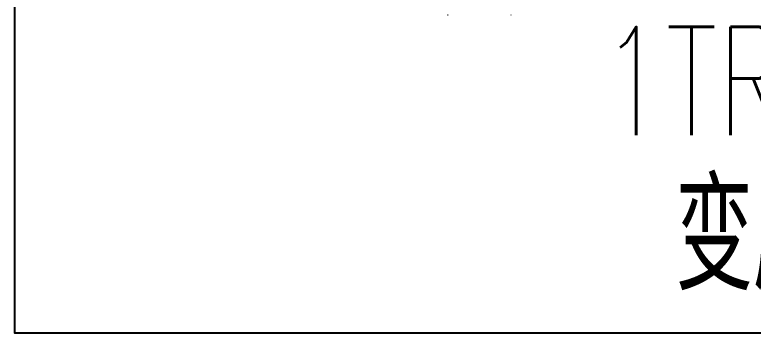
# Model space of a CAD drawing. Extents: x 758840 to 1108724, y -102573 to 143521.
# Drawn here: x 885872 to 886691, y 66132 to 66486 of the extents above; entities that cross this region are included whole.
import ezdxf

# ---------------------------------------------------------------- set-up
doc = ezdxf.new("R2010")
doc.units = 0
doc.header["$LTSCALE"] = 1000
doc.header["$MEASUREMENT"] = 0
for name, color, linetype in [('02电气-设备', 255, 'Continuous'), ('LWIRE', 1, 'Continuous'), ('PDF_0', 7, 'Continuous')]:
    doc.layers.add(name, color=color, linetype=linetype)
doc.styles.get("Standard").update_dxf_attribs({"font": 'gbenor.shx', "bigfont": 'gbcbig.shx'})
doc.styles.add('电气文字', font='txtd.shx', dxfattribs={"width": 0.8, "height": 3.5, "bigfont": 'HZTXT.shx'})

# ---------------------------------------------------------------- blocks, each defined once
blk = doc.blocks.new('2500KVA 变压器')
at = {"lineweight": -3}
blk.add_lwpolyline([(0, 0), (2400, 0), (2400, 1500), (0, 1500)], close=True, dxfattribs=at)
at = {"layer": 'PDF_0', "lineweight": 15}
for points in [[(1849.24, 353.32), (1849.21, 353.33), (1849.17, 353.35), (1849.14, 353.36)], [(1919.35, 353.32), (1919.32, 353.33), (1919.28, 353.35), (1919.25, 353.36)]]:
    blk.add_open_spline(points, degree=3, dxfattribs=at)
blk = doc.blocks.new('BD4-PAL0101-LVPM-08')
at = {"layer": '02电气-设备', "color": 5, "ltscale": 5, "xscale": -1}
blk.add_blockref('2500KVA 变压器', (1935307.05, 708673.07, 0), dxfattribs=at)
at = {"layer": 'LWIRE', "linetype": 'ByBlock', "lineweight": 15, "style": '电气文字', "width": 0.7}
blk.add_text('1TR4B', height=120, dxfattribs=at).set_placement((1933557.11, 708893.14, 0))
at = {"layer": 'LWIRE', "linetype": 'ByBlock', "lineweight": 15}
blk.add_text('变压器 2500KVA', height=120, dxfattribs=at).set_placement((1933639.87, 708721.1))

msp = doc.modelspace()

# ---------------------------------------------------------------- block references
at = {"layer": '02电气-设备', "lineweight": -3}
msp.add_blockref('BD4-PAL0101-LVPM-08', (-1047035.03, -642540.57), dxfattribs=at)

doc.saveas('drawing.dxf')
